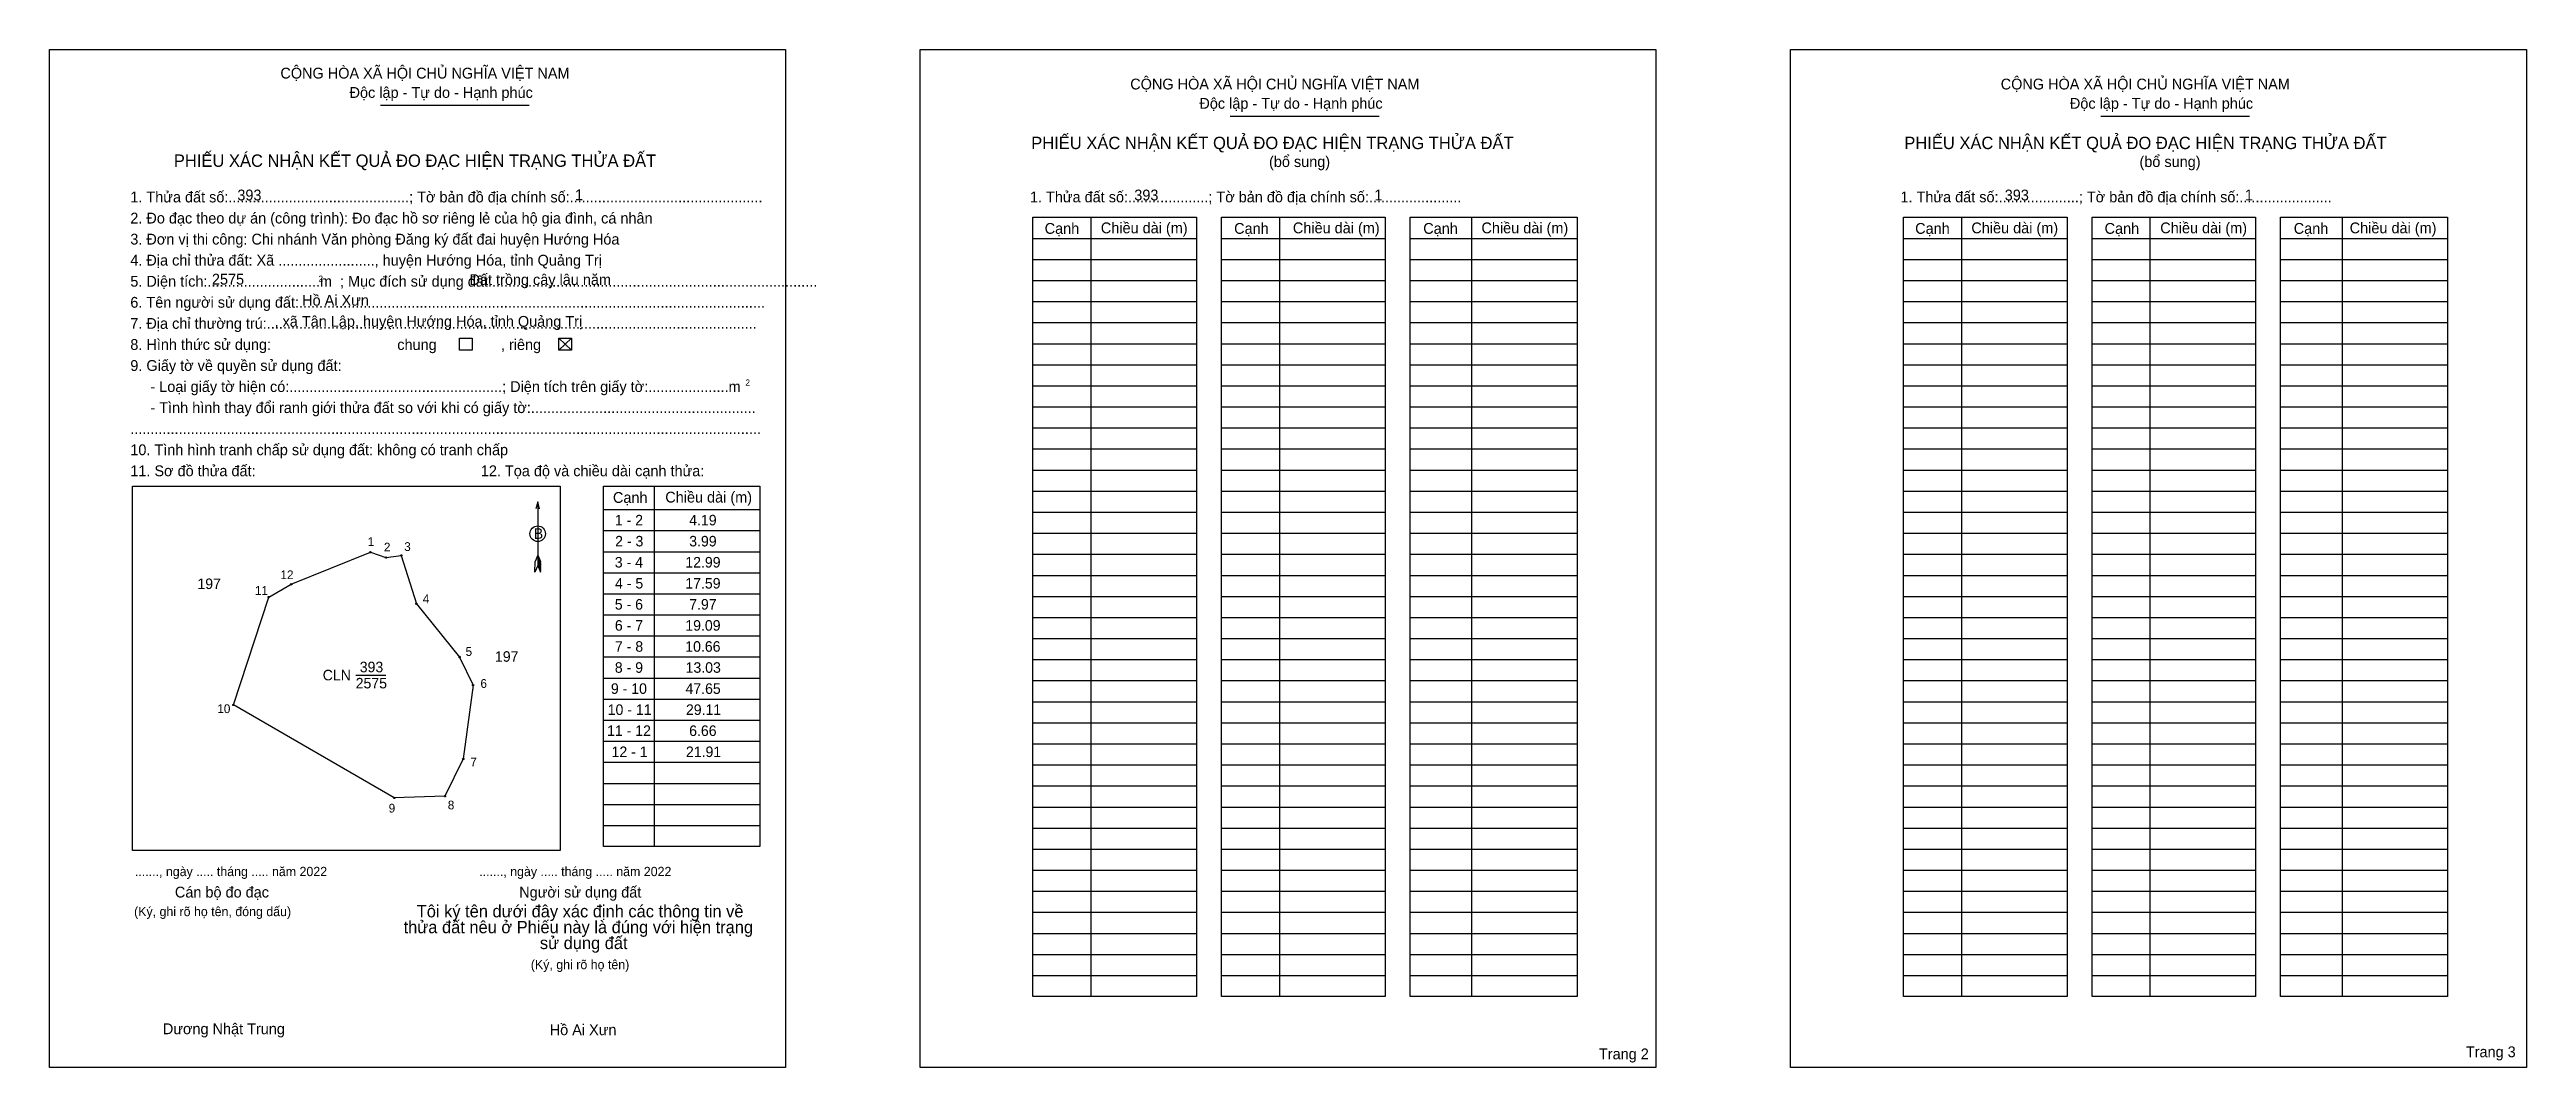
# Model space of a CAD drawing. Extents: x 545906 to 546542, y 1839090 to 1839352.
import ezdxf

# ---------------------------------------------------------------- set-up
doc = ezdxf.new("R2010")
doc.units = 0
for name, color, linetype in [('Level 1', 7, 'Continuous'), ('Level 10', 7, 'Continuous'), ('Level 11', 7, 'Continuous'), ('Level 13', 7, 'Continuous'), ('Level 2', 7, 'Continuous'), ('Level 25', 7, 'Continuous'), ('Level 48', 7, 'Continuous'), ('Level 50', 7, 'Continuous'), ('Level 52', 7, 'Continuous'), ('Level 55', 7, 'Continuous'), ('Level 6', 7, 'Continuous'), ('Level 9', 7, 'Continuous')]:
    doc.layers.add(name, color=color, linetype=linetype)

msp = doc.modelspace()

# ---------------------------------------------------------------- linework, layer by layer
at = {"layer": 'Level 1'}
for p, q in [((545906.02, 1839351.61), (545906.02, 1839351.61)), ((546129.35, 1839351.61), (546129.35, 1839351.61)), ((545990.91, 1839337.32), (546029.1, 1839337.32)), ((546208.95, 1839334.53), (546247.13, 1839334.53)), ((546432.28, 1839334.53), (546470.46, 1839334.53)), ((546158.33, 1839303.16), (546200.3, 1839303.16)), ((546173.19, 1839308.57), (546173.19, 1839108.64)), ((546206.71, 1839303.16), (546248.67, 1839303.16)), ((546221.57, 1839308.57), (546221.57, 1839108.64)), ((546255.08, 1839303.16), (546297.95, 1839303.16)), ((546270.84, 1839308.57), (546270.84, 1839108.64)), ((546381.67, 1839303.16), (546423.63, 1839303.16)), ((546396.52, 1839308.57), (546396.52, 1839108.64)), ((546430.04, 1839303.16), (546472.01, 1839303.16)), ((546444.9, 1839308.57), (546444.9, 1839108.64)), ((546478.42, 1839303.16), (546521.28, 1839303.16)), ((546494.18, 1839308.57), (546494.18, 1839108.64)), ((546158.33, 1839297.76), (546200.3, 1839297.76)), ((546206.71, 1839297.76), (546248.67, 1839297.76)), ((546255.08, 1839297.76), (546297.95, 1839297.76)), ((546381.67, 1839297.76), (546423.63, 1839297.76)), ((546430.04, 1839297.76), (546472.01, 1839297.76)), ((546478.42, 1839297.76), (546521.28, 1839297.76)), ((546158.33, 1839292.36), (546200.3, 1839292.36)), ((546206.71, 1839292.36), (546248.67, 1839292.36)), ((546255.08, 1839292.36), (546297.95, 1839292.36)), ((546381.67, 1839292.36), (546423.63, 1839292.36)), ((546430.04, 1839292.36), (546472.01, 1839292.36)), ((546478.42, 1839292.36), (546521.28, 1839292.36)), ((546158.33, 1839286.95), (546200.3, 1839286.95)), ((546206.71, 1839286.95), (546248.67, 1839286.95)), ((546255.08, 1839286.95), (546297.95, 1839286.95)), ((546381.67, 1839286.95), (546423.63, 1839286.95)), ((546430.04, 1839286.95), (546472.01, 1839286.95)), ((546478.42, 1839286.95), (546521.28, 1839286.95)), ((546036.68, 1839277.55), (546039.92, 1839274.52)), ((546036.68, 1839274.52), (546039.92, 1839277.55)), ((546158.33, 1839281.55), (546200.3, 1839281.55)), ((546206.71, 1839281.55), (546248.67, 1839281.55)), ((546255.08, 1839281.55), (546297.95, 1839281.55)), ((546381.67, 1839281.55), (546423.63, 1839281.55)), ((546430.04, 1839281.55), (546472.01, 1839281.55)), ((546478.42, 1839281.55), (546521.28, 1839281.55)), ((546158.33, 1839276.15), (546200.3, 1839276.15)), ((546158.33, 1839270.74), (546200.3, 1839270.74)), ((546206.71, 1839276.15), (546248.67, 1839276.15)), ((546206.71, 1839270.74), (546248.67, 1839270.74)), ((546255.08, 1839276.15), (546297.95, 1839276.15)), ((546255.08, 1839270.74), (546297.95, 1839270.74)), ((546381.67, 1839276.15), (546423.63, 1839276.15)), ((546381.67, 1839270.74), (546423.63, 1839270.74)), ((546430.04, 1839276.15), (546472.01, 1839276.15)), ((546430.04, 1839270.74), (546472.01, 1839270.74)), ((546478.42, 1839276.15), (546521.28, 1839276.15)), ((546478.42, 1839270.74), (546521.28, 1839270.74)), ((546158.33, 1839265.34), (546200.3, 1839265.34)), ((546206.71, 1839265.34), (546248.67, 1839265.34)), ((546255.08, 1839265.34), (546297.95, 1839265.34)), ((546381.67, 1839265.34), (546423.63, 1839265.34)), ((546430.04, 1839265.34), (546472.01, 1839265.34)), ((546478.42, 1839265.34), (546521.28, 1839265.34)), ((546158.33, 1839259.94), (546200.3, 1839259.94)), ((546206.71, 1839259.94), (546248.67, 1839259.94)), ((546255.08, 1839259.94), (546297.95, 1839259.94)), ((546381.67, 1839259.94), (546423.63, 1839259.94)), ((546430.04, 1839259.94), (546472.01, 1839259.94)), ((546478.42, 1839259.94), (546521.28, 1839259.94)), ((546158.33, 1839254.53), (546200.3, 1839254.53)), ((546206.71, 1839254.53), (546248.67, 1839254.53)), ((546255.08, 1839254.53), (546297.95, 1839254.53)), ((546381.67, 1839254.53), (546423.63, 1839254.53)), ((546430.04, 1839254.53), (546472.01, 1839254.53)), ((546478.42, 1839254.53), (546521.28, 1839254.53)), ((546158.33, 1839249.13), (546200.3, 1839249.13)), ((546206.71, 1839249.13), (546248.67, 1839249.13)), ((546255.08, 1839249.13), (546297.95, 1839249.13)), ((546381.67, 1839249.13), (546423.63, 1839249.13)), ((546430.04, 1839249.13), (546472.01, 1839249.13)), ((546478.42, 1839249.13), (546521.28, 1839249.13)), ((545927.28, 1839239.59), (545927.28, 1839239.59)), ((546061.11, 1839239.62), (546061.11, 1839147.13)), ((546158.33, 1839243.73), (546200.3, 1839243.73)), ((546206.71, 1839243.73), (546248.67, 1839243.73)), ((546255.08, 1839243.73), (546297.95, 1839243.73)), ((546381.67, 1839243.73), (546423.63, 1839243.73)), ((546430.04, 1839243.73), (546472.01, 1839243.73)), ((546478.42, 1839243.73), (546521.28, 1839243.73)), ((546031.25, 1839235.55), (546031.25, 1839219.2)), ((546048.14, 1839233.58), (546088.22, 1839233.58)), ((546158.33, 1839238.32), (546200.3, 1839238.32)), ((546158.33, 1839232.92), (546200.3, 1839232.92)), ((546206.71, 1839238.32), (546248.67, 1839238.32)), ((546206.71, 1839232.92), (546248.67, 1839232.92)), ((546255.08, 1839238.32), (546297.95, 1839238.32)), ((546255.08, 1839232.92), (546297.95, 1839232.92)), ((546381.67, 1839238.32), (546423.63, 1839238.32)), ((546381.67, 1839232.92), (546423.63, 1839232.92)), ((546430.04, 1839238.32), (546472.01, 1839238.32)), ((546430.04, 1839232.92), (546472.01, 1839232.92)), ((546478.42, 1839238.32), (546521.28, 1839238.32)), ((546478.42, 1839232.92), (546521.28, 1839232.92)), ((546048.14, 1839228.18), (546088.22, 1839228.18)), ((546158.33, 1839227.51), (546200.3, 1839227.51)), ((546206.71, 1839227.51), (546248.67, 1839227.51)), ((546255.08, 1839227.51), (546297.95, 1839227.51)), ((546381.67, 1839227.51), (546423.63, 1839227.51)), ((546430.04, 1839227.51), (546472.01, 1839227.51)), ((546478.42, 1839227.51), (546521.28, 1839227.51)), ((546030.53, 1839217.54), (546030.57, 1839220.24)), ((546031.25, 1839221.91), (546030.57, 1839220.24)), ((546031.25, 1839221.91), (546031.95, 1839220.24)), ((546031.25, 1839221.67), (546031.95, 1839220)), ((546031.25, 1839221.44), (546031.95, 1839219.76)), ((546031.25, 1839221.2), (546031.96, 1839219.52)), ((546031.25, 1839220.96), (546031.96, 1839219.28)), ((546031.25, 1839220.73), (546031.96, 1839219.03)), ((546031.25, 1839220.49), (546031.96, 1839218.79)), ((546031.25, 1839220.26), (546031.97, 1839218.55)), ((546031.25, 1839220.02), (546031.97, 1839218.3)), ((546031.98, 1839217.54), (546031.95, 1839220.24)), ((546048.14, 1839222.78), (546088.22, 1839222.78)), ((546158.33, 1839222.11), (546200.3, 1839222.11)), ((546206.71, 1839222.11), (546248.67, 1839222.11)), ((546255.08, 1839222.11), (546297.95, 1839222.11)), ((546381.67, 1839222.11), (546423.63, 1839222.11)), ((546430.04, 1839222.11), (546472.01, 1839222.11)), ((546478.42, 1839222.11), (546521.28, 1839222.11)), ((546031.25, 1839219.2), (546030.53, 1839217.54)), ((546031.25, 1839219.79), (546031.97, 1839218.06)), ((546031.25, 1839219.56), (546031.98, 1839217.83)), ((546031.25, 1839219.2), (546031.98, 1839217.54)), ((546048.14, 1839217.37), (546088.22, 1839217.37)), ((546158.33, 1839216.71), (546200.3, 1839216.71)), ((546206.71, 1839216.71), (546248.67, 1839216.71)), ((546255.08, 1839216.71), (546297.95, 1839216.71)), ((546381.67, 1839216.71), (546423.63, 1839216.71)), ((546430.04, 1839216.71), (546472.01, 1839216.71)), ((546478.42, 1839216.71), (546521.28, 1839216.71)), ((546048.14, 1839211.97), (546088.22, 1839211.97)), ((546158.33, 1839211.3), (546200.3, 1839211.3)), ((546206.71, 1839211.3), (546248.67, 1839211.3)), ((546255.08, 1839211.3), (546297.95, 1839211.3)), ((546381.67, 1839211.3), (546423.63, 1839211.3)), ((546430.04, 1839211.3), (546472.01, 1839211.3)), ((546478.42, 1839211.3), (546521.28, 1839211.3)), ((546048.14, 1839206.57), (546088.22, 1839206.57)), ((546048.14, 1839201.16), (546088.22, 1839201.16)), ((546158.33, 1839205.9), (546200.3, 1839205.9)), ((546206.71, 1839205.9), (546248.67, 1839205.9)), ((546255.08, 1839205.9), (546297.95, 1839205.9)), ((546381.67, 1839205.9), (546423.63, 1839205.9)), ((546430.04, 1839205.9), (546472.01, 1839205.9)), ((546478.42, 1839205.9), (546521.28, 1839205.9)), ((546048.14, 1839195.76), (546088.22, 1839195.76)), ((546158.33, 1839200.5), (546200.3, 1839200.5)), ((546158.33, 1839195.09), (546200.3, 1839195.09)), ((546206.71, 1839200.5), (546248.67, 1839200.5)), ((546206.71, 1839195.09), (546248.67, 1839195.09)), ((546255.08, 1839200.5), (546297.95, 1839200.5)), ((546255.08, 1839195.09), (546297.95, 1839195.09)), ((546381.67, 1839200.5), (546423.63, 1839200.5)), ((546381.67, 1839195.09), (546423.63, 1839195.09)), ((546430.04, 1839200.5), (546472.01, 1839200.5)), ((546430.04, 1839195.09), (546472.01, 1839195.09)), ((546478.42, 1839200.5), (546521.28, 1839200.5)), ((546478.42, 1839195.09), (546521.28, 1839195.09)), ((546048.14, 1839190.36), (546088.22, 1839190.36)), ((546158.33, 1839189.69), (546200.3, 1839189.69)), ((546206.71, 1839189.69), (546248.67, 1839189.69)), ((546255.08, 1839189.69), (546297.95, 1839189.69)), ((546381.67, 1839189.69), (546423.63, 1839189.69)), ((546430.04, 1839189.69), (546472.01, 1839189.69)), ((546478.42, 1839189.69), (546521.28, 1839189.69)), ((546048.14, 1839184.95), (546088.22, 1839184.95)), ((546158.33, 1839184.29), (546200.3, 1839184.29)), ((546206.71, 1839184.29), (546248.67, 1839184.29)), ((546255.08, 1839184.29), (546297.95, 1839184.29)), ((546381.67, 1839184.29), (546423.63, 1839184.29)), ((546430.04, 1839184.29), (546472.01, 1839184.29)), ((546478.42, 1839184.29), (546521.28, 1839184.29)), ((546048.14, 1839179.55), (546088.22, 1839179.55)), ((546158.33, 1839178.88), (546200.3, 1839178.88)), ((546206.71, 1839178.88), (546248.67, 1839178.88)), ((546255.08, 1839178.88), (546297.95, 1839178.88)), ((546381.67, 1839178.88), (546423.63, 1839178.88)), ((546430.04, 1839178.88), (546472.01, 1839178.88)), ((546478.42, 1839178.88), (546521.28, 1839178.88)), ((546048.14, 1839174.15), (546088.22, 1839174.15)), ((546158.33, 1839173.48), (546200.3, 1839173.48)), ((546206.71, 1839173.48), (546248.67, 1839173.48)), ((546255.08, 1839173.48), (546297.95, 1839173.48)), ((546381.67, 1839173.48), (546423.63, 1839173.48)), ((546430.04, 1839173.48), (546472.01, 1839173.48)), ((546478.42, 1839173.48), (546521.28, 1839173.48)), ((546048.14, 1839168.74), (546088.22, 1839168.74)), ((546048.14, 1839163.34), (546088.22, 1839163.34)), ((546158.33, 1839168.08), (546200.3, 1839168.08)), ((546158.33, 1839162.67), (546200.3, 1839162.67)), ((546206.71, 1839168.08), (546248.67, 1839168.08)), ((546206.71, 1839162.67), (546248.67, 1839162.67)), ((546255.08, 1839168.08), (546297.95, 1839168.08)), ((546255.08, 1839162.67), (546297.95, 1839162.67)), ((546381.67, 1839168.08), (546423.63, 1839168.08)), ((546381.67, 1839162.67), (546423.63, 1839162.67)), ((546430.04, 1839168.08), (546472.01, 1839168.08)), ((546430.04, 1839162.67), (546472.01, 1839162.67)), ((546478.42, 1839168.08), (546521.28, 1839168.08)), ((546478.42, 1839162.67), (546521.28, 1839162.67)), ((546048.14, 1839157.94), (546088.22, 1839157.94)), ((546158.33, 1839157.27), (546200.3, 1839157.27)), ((546206.71, 1839157.27), (546248.67, 1839157.27)), ((546255.08, 1839157.27), (546297.95, 1839157.27)), ((546381.67, 1839157.27), (546423.63, 1839157.27)), ((546430.04, 1839157.27), (546472.01, 1839157.27)), ((546478.42, 1839157.27), (546521.28, 1839157.27)), ((546048.14, 1839152.53), (546088.22, 1839152.53)), ((546158.33, 1839151.87), (546200.3, 1839151.87)), ((546206.71, 1839151.87), (546248.67, 1839151.87)), ((546255.08, 1839151.87), (546297.95, 1839151.87)), ((546381.67, 1839151.87), (546423.63, 1839151.87)), ((546430.04, 1839151.87), (546472.01, 1839151.87)), ((546478.42, 1839151.87), (546521.28, 1839151.87)), ((546037.03, 1839146.09), (546037.03, 1839146.09)), ((546158.33, 1839146.46), (546200.3, 1839146.46)), ((546206.71, 1839146.46), (546248.67, 1839146.46)), ((546255.08, 1839146.46), (546297.95, 1839146.46)), ((546381.67, 1839146.46), (546423.63, 1839146.46)), ((546430.04, 1839146.46), (546472.01, 1839146.46)), ((546478.42, 1839146.46), (546521.28, 1839146.46)), ((546158.33, 1839141.06), (546200.3, 1839141.06)), ((546206.71, 1839141.06), (546248.67, 1839141.06)), ((546255.08, 1839141.06), (546297.95, 1839141.06)), ((546381.67, 1839141.06), (546423.63, 1839141.06)), ((546430.04, 1839141.06), (546472.01, 1839141.06)), ((546478.42, 1839141.06), (546521.28, 1839141.06)), ((546158.33, 1839135.66), (546200.3, 1839135.66)), ((546206.71, 1839135.66), (546248.67, 1839135.66)), ((546255.08, 1839135.66), (546297.95, 1839135.66)), ((546381.67, 1839135.66), (546423.63, 1839135.66)), ((546430.04, 1839135.66), (546472.01, 1839135.66)), ((546478.42, 1839135.66), (546521.28, 1839135.66)), ((546158.33, 1839130.25), (546200.3, 1839130.25)), ((546158.33, 1839124.85), (546200.3, 1839124.85)), ((546206.71, 1839130.25), (546248.67, 1839130.25)), ((546206.71, 1839124.85), (546248.67, 1839124.85)), ((546255.08, 1839130.25), (546297.95, 1839130.25)), ((546255.08, 1839124.85), (546297.95, 1839124.85)), ((546381.67, 1839130.25), (546423.63, 1839130.25)), ((546381.67, 1839124.85), (546423.63, 1839124.85)), ((546430.04, 1839130.25), (546472.01, 1839130.25)), ((546430.04, 1839124.85), (546472.01, 1839124.85)), ((546478.42, 1839130.25), (546521.28, 1839130.25)), ((546478.42, 1839124.85), (546521.28, 1839124.85)), ((546158.33, 1839119.45), (546200.3, 1839119.45)), ((546206.71, 1839119.45), (546248.67, 1839119.45)), ((546255.08, 1839119.45), (546297.95, 1839119.45)), ((546381.67, 1839119.45), (546423.63, 1839119.45)), ((546430.04, 1839119.45), (546472.01, 1839119.45)), ((546478.42, 1839119.45), (546521.28, 1839119.45)), ((546158.33, 1839114.04), (546200.3, 1839114.04)), ((546206.71, 1839114.04), (546248.67, 1839114.04)), ((546255.08, 1839114.04), (546297.95, 1839114.04)), ((546381.67, 1839114.04), (546423.63, 1839114.04)), ((546430.04, 1839114.04), (546472.01, 1839114.04)), ((546478.42, 1839114.04), (546521.28, 1839114.04)), ((546094.84, 1839090.45), (546094.84, 1839090.45)), ((546318.17, 1839090.45), (546318.17, 1839090.45))]:
    msp.add_line(p, q, dxfattribs=at)
for points in [[(546158.33, 1839308.57), (546200.3, 1839308.57), (546200.3, 1839108.64), (546158.33, 1839108.64)], [(546206.71, 1839308.57), (546248.67, 1839308.57), (546248.67, 1839108.64), (546206.71, 1839108.64)], [(546255.08, 1839308.57), (546297.95, 1839308.57), (546297.95, 1839108.64), (546255.08, 1839108.64)], [(546381.67, 1839308.57), (546423.63, 1839308.57), (546423.63, 1839108.64), (546381.67, 1839108.64)], [(546430.04, 1839308.57), (546472.01, 1839308.57), (546472.01, 1839108.64), (546430.04, 1839108.64)], [(546478.42, 1839308.57), (546521.28, 1839308.57), (546521.28, 1839108.64), (546478.42, 1839108.64)], [(545927.28, 1839239.59), (546037.03, 1839239.59), (546037.03, 1839146.09), (545927.28, 1839146.09)], [(546048.14, 1839239.62), (546088.22, 1839239.62), (546088.22, 1839147.13), (546048.14, 1839147.13)]]:
    msp.add_lwpolyline(points, close=True, dxfattribs=at)
msp.add_lwpolyline([(546031.72, 1839233.81), (546031.25, 1839235.55), (546030.79, 1839233.81)], dxfattribs=at)
msp.add_circle((546031.26, 1839227.38), 1.99, dxfattribs=at)
at = {"layer": 'Level 10'}
msp.add_lwpolyline([(545996.25, 1839221.81), (546000.16, 1839209.42), (546011.2, 1839195.72), (546014.67, 1839188.54), (546012.15, 1839169.62), (546007.46, 1839160.05), (545994.44, 1839159.6), (545953.19, 1839183.46), (545962.25, 1839211.12), (545968.03, 1839214.43), (545988.34, 1839222.64), (545992.3, 1839221.28)], close=True, dxfattribs=at)
at = {"layer": 'Level 11'}
for centre in [(545988.34, 1839222.64), (545992.3, 1839221.28), (545996.25, 1839221.81), (545996.25, 1839221.81), (545968.03, 1839214.43), (545962.25, 1839211.12), (546000.16, 1839209.42), (546011.2, 1839195.72), (546014.67, 1839188.54), (545953.19, 1839183.46), (546012.15, 1839169.62), (545994.44, 1839159.6), (546007.46, 1839160.05)]:
    msp.add_circle(centre, 0.18, dxfattribs=at)
at = {"layer": 'Level 2'}
for points in [[(545906.01, 1839351.61), (546094.84, 1839351.61), (546094.84, 1839090.45), (545906.01, 1839090.45)], [(546129.35, 1839351.61), (546318.17, 1839351.61), (546318.17, 1839090.45), (546129.35, 1839090.45)], [(546352.68, 1839351.61), (546541.5, 1839351.61), (546541.5, 1839090.45), (546352.68, 1839090.45)]]:
    msp.add_lwpolyline(points, close=True, dxfattribs=at)
at = {"layer": 'Level 25'}
for p, q in [((545992.3, 1839221.28), (545996.25, 1839221.81)), ((545962.25, 1839211.12), (545968.03, 1839214.43)), ((546000.16, 1839209.42), (546011.2, 1839195.72)), ((545994.44, 1839159.6), (545953.19, 1839183.46)), ((546007.46, 1839160.05), (545994.44, 1839159.6))]:
    msp.add_line(p, q, dxfattribs=at)
at = {"layer": 'Level 50'}
for points in [[(546011.16, 1839277.55), (546014.41, 1839277.55), (546014.41, 1839274.52), (546011.16, 1839274.52)], [(546036.68, 1839277.55), (546039.92, 1839277.55), (546039.92, 1839274.52), (546036.68, 1839274.52)]]:
    msp.add_lwpolyline(points, close=True, dxfattribs=at)
at = {"layer": 'Level 9'}
msp.add_line((545984.56, 1839191.12), (545992.29, 1839191.12), dxfattribs=at)

# ---------------------------------------------------------------- texts
at = {"layer": 'Level 1'}
for s, height, p in [('CỘNG HÒA XÃ HỘI CHỦ NGHĨA VIỆT NAM', 2.7736, (545965.24, 1839344.17)), ('Độc lập - Tự do - Hạnh phúc', 2.7736, (545982.99, 1839339.21)), ('CỘNG HÒA XÃ HỘI CHỦ NGHĨA VIỆT NAM', 2.7736, (546183.28, 1839341.37)), ('CỘNG HÒA XÃ HỘI CHỦ NGHĨA VIỆT NAM', 2.7736, (546406.61, 1839341.37)), ('Độc lập - Tự do - Hạnh phúc', 2.7736, (546201.02, 1839336.42)), ('Độc lập - Tự do - Hạnh phúc', 2.7736, (546424.36, 1839336.42)), ('PHIẾU XÁC NHẬN KẾT QUẢ ĐO ĐẠC HIỆN TRẠNG THỬA ĐẤT', 3.1702, (546157.88, 1839326.07)), ('PHIẾU XÁC NHẬN KẾT QUẢ ĐO ĐẠC HIỆN TRẠNG THỬA ĐẤT', 3.1702, (546381.88, 1839326.07)), ('PHIẾU XÁC NHẬN KẾT QUẢ ĐO ĐẠC HIỆN TRẠNG THỬA ĐẤT', 3.1702, (545937.91, 1839321.52)), ('(bổ sung)', 2.774, (546218.89, 1839321.47)), ('(bổ sung)', 2.774, (546442.22, 1839321.47)), ('1. Thửa đất số:.............................................; Tờ bản đồ địa chính số:................................................', 2.7736, (545926.74, 1839312.39)), ('1. Thửa đất số:....................; Tờ bản đồ địa chính số:.......................', 2.7736, (546157.55, 1839312.41)), ('1. Thửa đất số:....................; Tờ bản đồ địa chính số:.......................', 2.7736, (546380.89, 1839312.41)), ('2. Đo đạc theo dự án (công trình): Đo đạc hồ sơ riêng lẻ của hộ gia đình, cá nhân', 2.7736, (545926.74, 1839306.98)), ('3. Đơn vị thi công: Chi nhánh Văn phòng Đăng ký đất đai huyện Hướng Hóa', 2.7736, (545926.74, 1839301.58)), ('Cạnh', 2.774, (546161.33, 1839304.33)), ('Chiều dài (m)', 2.7736, (546175.74, 1839304.47)), ('Cạnh', 2.774, (546209.94, 1839304.33)), ('Chiều dài (m)', 2.7736, (546225.01, 1839304.47)), ('Cạnh', 2.774, (546258.46, 1839304.33)), ('Chiều dài (m)', 2.7736, (546273.39, 1839304.47)), ('Cạnh', 2.774, (546384.67, 1839304.33)), ('Chiều dài (m)', 2.7736, (546399.08, 1839304.47)), ('Cạnh', 2.774, (546433.27, 1839304.33)), ('Chiều dài (m)', 2.7736, (546447.55, 1839304.47)), ('Cạnh', 2.774, (546481.79, 1839304.33)), ('Chiều dài (m)', 2.7736, (546496.15, 1839304.47)), ('4. Địa chỉ thửa đất: Xã ........................, huyện Hướng Hóa, tỉnh Quảng Trị', 2.7736, (545926.74, 1839296.18)), ('5. Diện tích:............................m  ; Mục đích sử dụng đất:.................................................................................', 2.7736, (545926.74, 1839290.77)), ('2', 1.58, (545975.01, 1839292.03)), ('6. Tên người sử dụng đất:....................................................................................................................', 2.7736, (545926.74, 1839285.37)), ('7. Địa chỉ thường trú:..........................................................................................................................', 2.7736, (545926.74, 1839279.96)), ('chung                , riêng', 2.7736, (545995.23, 1839274.53)), ('9. Giấy tờ về quyền sử dụng đất:', 2.7736, (545926.74, 1839269.16)), ('     - Loại giấy tờ hiện có:.....................................................; Diện tích trên giấy tờ:....................m', 2.7736, (545926.74, 1839263.75)), ('2', 1.58, (546084.55, 1839265.38)), ('     - Tình hình thay đổi ranh giới thửa đất so với khi có giấy tờ:........................................................', 2.7736, (545926.74, 1839258.35)), ('.............................................................................................................................................................', 2.7736, (545926.74, 1839252.95)), ('10. Tình hình tranh chấp sử dụng đất: không có tranh chấp', 2.7736, (545926.74, 1839247.54)), ('11. Sơ đồ thửa đất:', 2.7736, (545926.74, 1839242.14)), ('12. Tọa độ và chiều dài cạnh thửa:', 2.7736, (546016.67, 1839242.14)), ('Cạnh', 2.774, (546050.57, 1839235.3)), ('Chiều dài (m)', 2.7736, (546063.99, 1839235.39)), ('B', 2.7, (546030.26, 1839226.07)), ('......., ngày ..... tháng ..... năm 2022', 2.3775, (545927.92, 1839139.54)), ('......., ngày ..... tháng ..... năm 2022', 2.3775, (546016.25, 1839139.54)), ('(Ký, ghi rõ họ tên, đóng dấu)', 2.3775, (545927.7, 1839129.27)), ('Cán bộ đo đạc', 2.7736, (545938.18, 1839134.05)), ('Tôi ký tên dưới đây xác định các thông tin về', 3.1518, (546000.22, 1839128.96)), ('Người sử dụng đất', 2.7736, (546026.52, 1839134.05)), ('thửa đất nêu ở Phiếu này là đúng với hiện trạng', 3.1518, (545996.85, 1839124.89)), ('(Ký, ghi rõ họ tên)', 2.3775, (546029.49, 1839115.66)), ('sử dụng đất', 3.1518, (546031.82, 1839120.82)), ('Dương Nhật Trung', 2.7736, (545935.09, 1839098.98)), ('Trang 2', 2.774, (546303.54, 1839092.54)), ('Trang 3', 2.774, (546525.95, 1839093.08))]:
    msp.add_text(s, height=height, dxfattribs=at).set_placement(p)
at = {"layer": 'Level 13'}
for s, p in [('393', (545985.6, 1839191.84)), ('CLN', (545976.1, 1839189.77)), ('2575', (545984.56, 1839187.7))]:
    msp.add_text(s, height=2.702, dxfattribs=at).set_placement(p)
at = {"layer": 'Level 48'}
msp.add_text('8. Hình thức sử dụng:', height=2.7737, dxfattribs=at).set_placement((545926.74, 1839274.56))
at = {"layer": 'Level 52'}
for s, p in [('2 - 3', (546051.13, 1839224.13)), ('1 - 2', (546051.05, 1839229.53)), ('4.19', (546070.13, 1839229.53)), ('3.99', (546070.13, 1839224.13)), ('3 - 4', (546051.04, 1839218.72)), ('12.99', (546069.13, 1839218.72)), ('4 - 5', (546051.1, 1839213.32)), ('17.59', (546069.13, 1839213.32)), ('5 - 6', (546051.04, 1839207.92)), ('7.97', (546070.13, 1839207.92)), ('6 - 7', (546051.06, 1839202.51)), ('19.09', (546069.13, 1839202.51)), ('8 - 9', (546051.05, 1839191.71)), ('7 - 8', (546051.08, 1839197.11)), ('10.66', (546069.12, 1839197.11)), ('13.03', (546069.21, 1839191.71)), ('9 - 10', (546050.04, 1839186.3)), ('47.65', (546069.18, 1839186.3)), ('10 - 11', (546049.22, 1839180.9)), ('29.11', (546069.29, 1839180.9)), ('11 - 12', (546049.05, 1839175.5)), ('6.66', (546070.12, 1839175.5)), ('12 - 1', (546050.21, 1839170.09)), ('21.91', (546069.29, 1839170.09))]:
    msp.add_text(s, height=2.702, dxfattribs=at).set_placement(p)
at = {"layer": 'Level 55'}
for s, p in [('1', (545988.31, 1839222.64)), ('2', (545992.27, 1839221.28)), ('3', (545996.22, 1839221.81)), ('12', (545967.97, 1839214.43)), ('11', (545962.19, 1839211.12)), ('4', (546000.13, 1839209.42)), ('5', (546011.17, 1839195.72)), ('6', (546014.64, 1839188.54)), ('10', (545953.13, 1839183.46)), ('7', (546012.12, 1839169.62)), ('9', (545994.41, 1839159.6)), ('8', (546007.43, 1839160.05))]:
    msp.add_text(s, height=0.0901, dxfattribs=at).set_placement(p)
at = {"layer": 'Level 6'}
for s, height, p in [('393', 2.774, (545954.2, 1839312.9)), ('1', 2.77, (546040.82, 1839312.94)), ('393', 2.774, (546184.32, 1839312.9)), ('1', 2.77, (546245.93, 1839312.92)), ('393', 2.774, (546407.65, 1839312.9)), ('1', 2.77, (546469.26, 1839312.92)), ('2575', 2.774, (545947.68, 1839291.31)), ('Đất trồng cây lâu năm', 2.7737, (546013.77, 1839291.2)), (', xã Tân Lập, huyện Hướng Hóa, tỉnh Quảng Trị', 2.7737, (545963.74, 1839280.48)), ('Hồ Ai Xưn', 2.774, (545970.82, 1839285.89)), ('Hồ Ai Xưn', 2.774, (546034.34, 1839098.73))]:
    msp.add_text(s, height=height, dxfattribs=at).set_placement(p)
at = {"layer": 'Level 9'}
for s, height, p in [('1', 2.25, (545987.64, 1839224.22)), ('2', 2.25, (545991.8, 1839222.84)), ('3', 2.25, (545997.01, 1839222.96)), ('197', 2.7, (545943.95, 1839213.2)), ('11', 2.251, (545958.7, 1839211.7)), ('12', 2.251, (545965.26, 1839215.73)), ('4', 2.25, (546001.77, 1839209.57)), ('5', 2.25, (546012.76, 1839196.04)), ('197', 2.7, (546020.29, 1839194.54)), ('6', 2.25, (546016.57, 1839187.84)), ('10', 2.251, (545949.06, 1839181.37)), ('7', 2.25, (546013.98, 1839167.71)), ('9', 2.25, (545993.02, 1839155.85)), ('8', 2.25, (546008.19, 1839156.66))]:
    msp.add_text(s, height=height, dxfattribs=at).set_placement(p)

doc.saveas('drawing.dxf')
